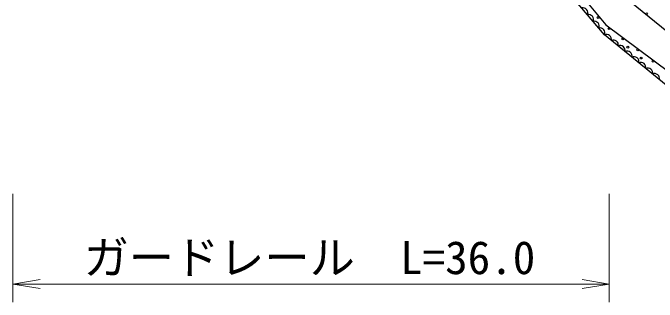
# Model space of a CAD drawing. Units: millimetres, scale not verified. Extents: x 40000 to 680000, y 20000 to 380000.
# Drawn here: x 234128 to 269766, y 243595 to 259608 of the extents above; entities that cross this region are included whole.
import ezdxf
from ezdxf.enums import TextEntityAlignment as Align

# ---------------------------------------------------------------- set-up
doc = ezdxf.new("R2010")
doc.units = ezdxf.units.MM
doc.header["$LTSCALE"] = 1000
doc.layers.add('M-BGD', color=7, linetype='Continuous', lineweight=25)
doc.layers.add('M-STR-HTXT', color=7, linetype='Continuous', lineweight=13)
doc.styles.add('ＭＳ ゴシック', font='')
doc.styles.get('ＭＳ ゴシック').set_extended_font_data('MS Gothic')

# ---------------------------------------------------------------- blocks, each defined once
blk = doc.blocks.new('open_arrow')
at = {"color": 0, "linetype": 'Continuous', "lineweight": -2}
blk.add_lwpolyline([(7.5, 1.25), (0, 0), (7.5, -1.25)], dxfattribs=at)

msp = doc.modelspace()

# ---------------------------------------------------------------- linework, layer by layer
at = {"layer": 'M-BGD'}
for points in [[(281427, 248908), (277500, 249703), (266854, 258395), (262138, 263967), (255756, 271320)], [(280831, 251506), (276354, 253662), (267953, 260490), (262659, 267285)], [(262138, 264714), (266923, 258952), (277704, 250915), (281217, 249644)]]:
    msp.add_lwpolyline(points, dxfattribs=at)
for centre in [(269189, 259557), (266501, 259355), (267112, 258733), (267872, 258163), (268144, 257706), (268694, 257562), (268880, 257107), (269544, 256937)]:
    msp.add_circle(centre, 50, dxfattribs=at)
for centre, radius, start, end in [((265661, 259616), 272, 336.9384, 103.5519), ((265975, 259245), 272, 336.9384, 103.5519), ((266289, 258874), 272, 336.9384, 103.5519), ((266604, 258502), 272, 336.9384, 103.5519), ((266965, 258143), 276, 347.9029, 113.635), ((267345, 257832), 276, 347.9029, 113.635), ((267725, 257522), 276, 347.9029, 113.635), ((268106, 257211), 276, 347.9029, 113.635), ((268486, 256901), 276, 347.9029, 113.635), ((268866, 256591), 276, 347.9029, 113.635), ((269246, 256280), 276, 347.9029, 113.635), ((269626, 255970), 276, 347.9029, 113.635)]:
    msp.add_arc(centre, radius, start, end, dxfattribs=at)
at = {"layer": 'M-STR-HTXT'}
for p, q in [((234128, 249595), (234128, 243595)), ((267119, 249595), (267119, 243595)), ((234128, 244595), (267119, 244595))]:
    msp.add_line(p, q, dxfattribs=at)

# ---------------------------------------------------------------- block references
at = {"layer": 'M-STR-HTXT', "xscale": 200, "yscale": 200}
msp.add_blockref('open_arrow', (234128, 244595), dxfattribs=at)
at = {"layer": 'M-STR-HTXT', "xscale": 200, "yscale": 200, "rotation": 180}
msp.add_blockref('open_arrow', (267119, 244595), dxfattribs=at)

# ---------------------------------------------------------------- texts
at = {"layer": 'M-STR-HTXT', "style": 'ＭＳ ゴシック'}
msp.add_text('ガードレール\u3000L=36.0', height=1833, dxfattribs=at).set_placement((250535, 244595), align=Align.BOTTOM_CENTER)

doc.saveas('drawing.dxf')
